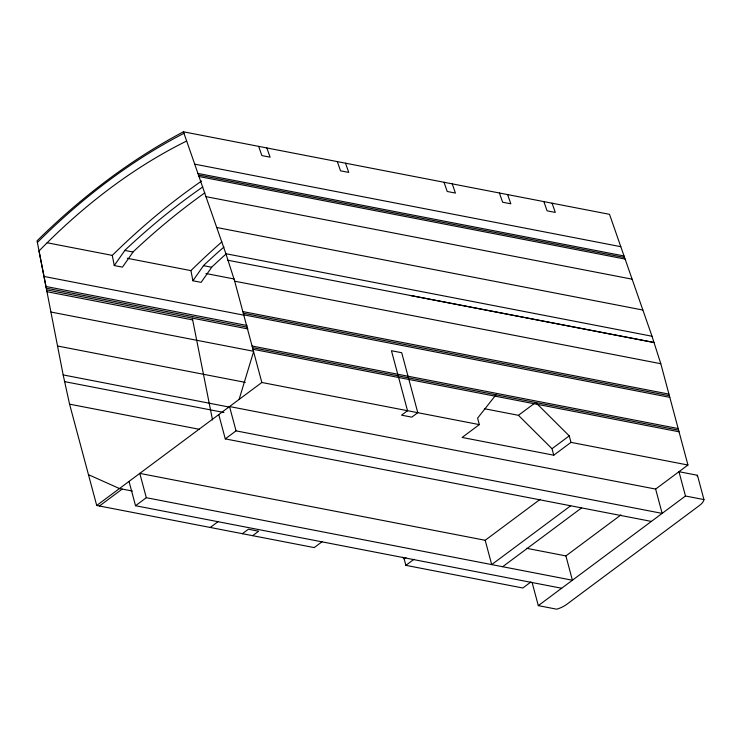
<?xml version="1.0" encoding="UTF-8"?>
<svg xmlns="http://www.w3.org/2000/svg" width="741" height="741" viewBox="0 0 741 741"><rect width="100%" height="100%" fill="white"/><g stroke="black" fill="none" stroke-linecap="round" stroke-linejoin="round"><path stroke-width="1.11" d="M239.102 399.427L253.589 351.697M204.803 192.873A832.754 554.879 -79 0 0 133.278 251.708L122.46 267.13L114.253 265.537L125.072 250.115A832.754 554.879 -79 0 1 202.802 186.936M226.237 253.83A832.754 554.879 -79 0 0 211.926 266.936L201.117 282.358L192.91 280.774L203.719 265.352A832.754 554.879 -79 0 1 223.977 246.994M495.988 394.796L477.602 418.128L479.334 424.612L462.106 437.449L553.759 455.196L570.987 442.368L687.944 465.015L660.796 363.711L652.006 336.238L609.519 214.325L183.425 131.796A822.001 547.71 -79 0 0 37.05 240.816L63.17 374.918L69.571 404.169L96.719 505.473L314.212 547.599L322.381 541.514M227.635 260.202L654.034 342.499L410.218 295.437M96.719 505.473L261.842 382.486L479.334 424.612M99.451 506.001L122.191 489.069M129.027 481.409L135.538 505.723L146.31 497.702L572.413 580.231L565.892 555.917L526.518 548.284M218.762 414.571L225.283 438.885L236.046 430.864L662.148 513.393L655.637 489.079L229.534 406.55L236.046 430.864M210.259 527.462L218.438 521.368M242.4 533.687L248.383 529.231L258.646 531.214L252.662 535.678M484.429 408.726L518.431 415.312L534.752 403.16M530.899 581.981L522.822 587.993L405.864 565.346L404.132 558.862L405.938 557.51M553.759 455.196L552.017 448.713L569.245 435.884L535.66 402.483M405.864 565.346L414.024 559.27M146.31 497.702L139.79 473.388L485.188 540.282L540.282 499.249M570.672 505.779L491.7 564.596L485.188 540.282M502.648 566.717L581.62 507.9M565.892 555.917L620.995 514.884M655.637 489.079L687.944 465.015M532.094 582.417L538.309 605.629L685.481 496.007L703.95 499.591L697.438 475.277L678.969 471.702L685.481 496.007M183.425 131.796L194.726 164.159L620.828 246.688M197.93 173.44L624.033 255.969M198.468 174.987L624.57 257.516M198.996 176.534L625.098 259.063M194.726 164.159L205.942 196.643L632.045 279.162M205.942 196.643L216.724 227.496L642.827 310.025M216.724 227.496L225.903 253.718L652.006 336.238M124.757 250.421L132.963 252.005M203.404 265.649L211.62 267.242M47.155 242.77L112.289 255.386A822.001 547.71 -79 0 1 201.608 181.045M127.313 258.294L190.937 270.622A822.001 547.71 -79 0 1 221.809 241.918M205.942 273.522L234.239 279.005M225.903 253.718L234.693 281.191L660.796 363.711M242.844 311.581L668.938 394.101M243.27 313.202L669.373 395.722M243.706 314.823L669.808 397.343M43.96 276.449L243.946 315.184M45.942 286.48L247.077 325.503M247.411 327.198L46.275 288.175L39.023 250.967A715.723 476.898 -79 0 1 186.639 141.022M46.618 289.87L247.939 328.93M46.979 291.704L192.66 319.917M252.07 346.019L678.172 428.548M252.505 347.64L678.608 430.169M252.94 349.261L679.043 431.79M50.99 312.044L253.441 351.253M57.585 346.019L245.271 382.375M63.17 374.918L229.284 407.087M64.606 381.624L223.912 412.478M69.571 404.169L199.449 429.326M225.283 438.885L651.385 521.414M132.361 491.042L119.449 488.541L88.466 474.675M135.538 505.723L561.641 588.252M538.309 605.629L556.778 609.204A18.682 8.225 -15 0 0 566.689 604.387L699.504 505.464A18.682 8.225 -15 0 0 703.95 499.591M518.431 415.312L552.017 448.713M402.502 557.251L404.132 558.862M552.073 203.191L555.296 212.417L547.09 210.824L543.866 201.608M507.613 194.587L510.836 203.803L502.63 202.219L499.406 192.993M452.214 183.851L455.437 193.077L447.231 191.484L444.007 182.267M345.519 163.196L348.742 172.412L340.536 170.828L337.312 161.603M266.862 147.959L270.085 157.175L261.879 155.591L258.655 146.366M569.245 435.884L570.987 442.368M234.693 281.191L261.842 382.486M212.528 419.98L192.308 318.139M190.937 270.622L192.91 280.774M112.289 255.386L114.253 265.537M37.374 242.474A783.089 521.784 -79 0 1 183.944 133.306M697.438 475.277A18.682 8.225 -15 0 1 697.188 476.231M407.522 410.709L401.539 415.164L411.801 417.146L417.785 412.691L401.715 352.725L391.452 350.734L407.522 410.709"/></g></svg>
